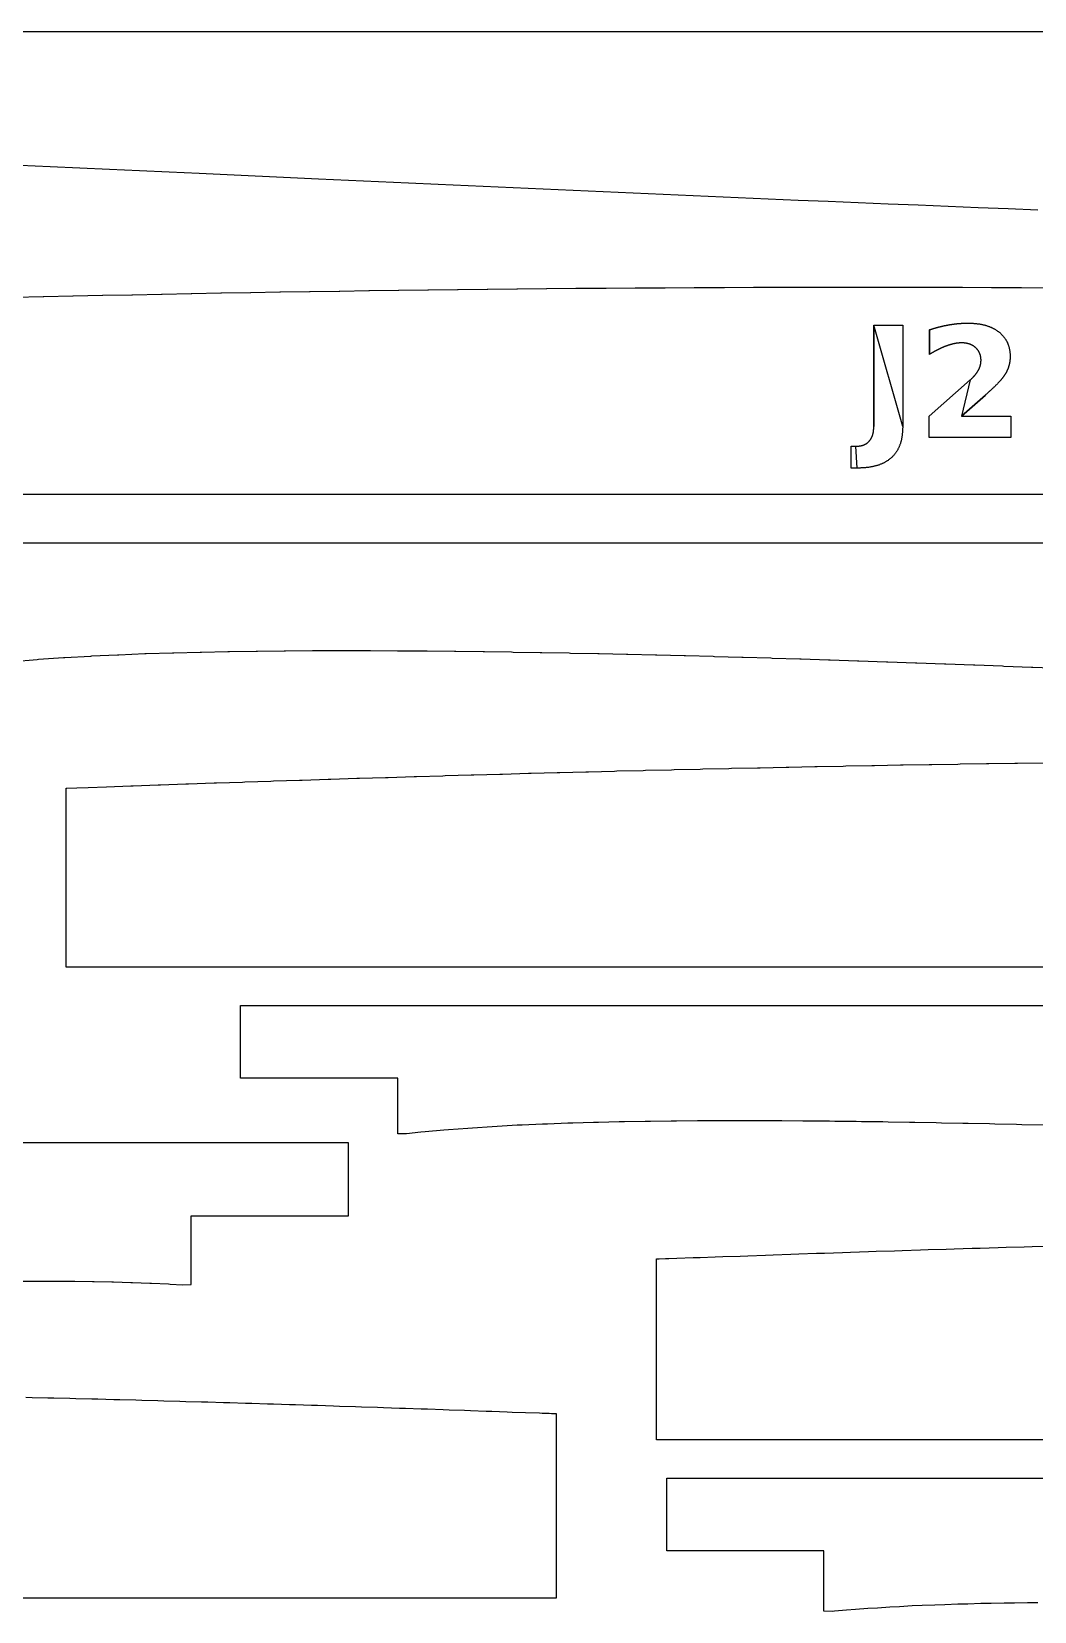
# Model space of a CAD drawing. Extents: x 27 to 271, y 44 to 138.
# Drawn here: x 123.2 to 150.76, y 94.39 to 137.85 of the extents above; entities that cross this region are included whole.
import ezdxf

# ---------------------------------------------------------------- set-up
doc = ezdxf.new("R2010")
doc.units = 0
doc.layers.add('jig_layer', color=7, linetype='CONTINUOUS')
doc.layers.add('jig_number_layer', color=7, linetype='CONTINUOUS')

msp = doc.modelspace()

# ---------------------------------------------------------------- linework, layer by layer
at = {"layer": 'jig_layer', "color": 7}
for points in [[(80.734851, 137.845074), (230.645521, 137.845074)], [(150.862515, 132.936868), (150.03951, 132.968531), (149.219816, 133.000622), (149.216401, 133.000704), (148.393099, 133.03347), (147.569699, 133.066685), (146.746002, 133.100332), (145.922103, 133.134339), (145.098002, 133.168629), (144.2736, 133.203173), (143.448803, 133.238025), (142.623802, 133.273187), (141.798602, 133.308747), (140.973299, 133.344651), (140.147904, 133.380858), (139.3227, 133.417324), (138.497801, 133.453925), (137.673204, 133.490555), (136.848904, 133.527359), (136.024902, 133.564361), (135.2012, 133.60164), (134.377803, 133.639091), (133.5548, 133.676658), (132.732001, 133.714329), (131.087399, 133.7898), (127.802203, 133.940812), (126.981704, 133.978463), (126.161602, 134.016027), (125.341504, 134.053421), (124.521801, 134.090618), (123.7026, 134.127508), (122.883704, 134.164109)], [(143.039061, 130.810451), (143.055063, 130.810553), (143.854057, 130.812528), (143.868055, 130.812554), (143.92906, 130.812754), (144.69206, 130.813883), (144.739061, 130.814055), (145.522055, 130.814619), (145.550052, 130.814659), (146.339055, 130.814563), (146.361068, 130.814659), (147.151053, 130.813812), (147.171063, 130.813855), (147.962053, 130.812161), (147.982062, 130.812254), (148.773055, 130.809997), (148.793065, 130.809949), (149.582053, 130.806957), (149.603051, 130.806949), (150.393053, 130.803252), (150.41405, 130.803252), (151.204058, 130.798849)], [(122.715062, 130.537051), (123.513063, 130.555339), (123.529065, 130.555621)], [(123.529056, 130.555751), (124.327059, 130.573362), (124.343061, 130.573638)], [(124.343061, 130.573751), (125.141061, 130.590854), (125.157063, 130.591136)], [(125.157063, 130.591249), (125.955058, 130.607759), (125.97106, 130.608033)], [(125.971057, 130.608151), (126.769063, 130.62404), (126.785065, 130.62432)], [(126.785062, 130.62445), (127.583063, 130.639859), (127.599065, 130.640133), (128.397059, 130.654921), (128.413061, 130.655203), (129.211062, 130.669343), (129.227064, 130.669611), (130.025058, 130.683045), (130.04106, 130.683318), (130.83906, 130.696047), (130.855062, 130.696329)], [(130.855062, 130.69645), (131.65306, 130.708445), (131.669062, 130.708724), (132.467059, 130.720267), (132.483061, 130.720535), (133.280063, 130.731372), (133.296065, 130.731643), (134.094059, 130.74186), (134.110061, 130.742142), (134.908061, 130.751681), (134.924063, 130.751873), (135.721056, 130.760565), (135.737058, 130.760845), (136.535061, 130.768832), (136.551063, 130.769046), (137.348062, 130.77644), (137.364064, 130.776641), (138.161059, 130.783442), (138.177061, 130.783643), (138.974062, 130.789739), (138.990064, 130.789942), (139.787057, 130.795445), (139.803059, 130.79564), (140.601059, 130.800438), (140.617061, 130.800539), (141.413061, 130.804547), (141.43005, 130.80464), (142.226055, 130.807829), (142.243045, 130.808035), (143.039056, 130.810575)], [(249.199603, 128.501659), (249.444262, 128.533352), (249.684263, 128.529683), (249.684263, 127.112959), (254.004267, 127.112959), (254.004267, 125.112963), (105.470063, 125.112963), (105.470063, 130.014054)], [(126.309095, 120.724359), (125.593187, 120.695056), (125.557195, 120.69421), (124.84759, 120.65916), (124.811993, 120.658032), (124.110857, 120.616858), (124.07587, 120.615447), (123.386255, 120.567661), (123.352015, 120.565686), (122.677674, 120.511163), (122.644501, 120.508905), (121.991467, 120.447062), (121.959717, 120.444522), (121.334781, 120.375061), (121.30486, 120.372155), (121.124895, 120.348843), (120.884899, 120.352455), (120.884899, 121.784242), (116.564881, 121.784242), (116.564881, 123.784241), (263.433094, 123.784241), (263.433094, 118.876145)], [(135.607194, 120.780657), (134.859195, 120.789265), (134.821388, 120.790112), (134.074594, 120.79697), (134.036793, 120.797816), (133.291292, 120.80267), (133.25359, 120.803517), (132.509494, 120.806396), (132.471888, 120.80696), (131.729587, 120.807807), (131.692091, 120.808371), (130.951591, 120.806678), (130.914194, 120.806955), (130.17579, 120.802354), (130.138495, 120.802637), (129.402693, 120.79496), (129.365494, 120.795163), (128.632492, 120.783959), (128.595493, 120.783968), (127.865787, 120.768953), (127.828988, 120.768764), (127.103389, 120.74946), (127.066794, 120.749178), (126.345391, 120.725056), (126.309095, 120.724492)], [(137.971589, 120.742458), (137.220291, 120.755553), (137.182287, 120.756682), (136.431994, 120.768366), (136.394091, 120.769495), (135.645093, 120.779655), (135.607194, 120.780784)], [(138.76169, 120.726758), (138.009593, 120.741152), (137.971589, 120.742563)], [(139.552595, 120.709658), (138.79979, 120.725463), (138.76169, 120.726874)], [(151.484787, 120.321953), (150.724893, 120.352063), (150.686395, 120.353756), (149.926692, 120.383164), (149.888191, 120.384857), (149.128889, 120.413562), (149.090391, 120.415256), (148.331391, 120.443365), (148.292992, 120.445058), (147.534387, 120.472264), (147.495988, 120.473958), (146.737792, 120.500374), (146.699489, 120.502067), (145.941694, 120.527693), (145.903295, 120.529104), (145.145994, 120.553996), (145.107592, 120.555407), (144.350689, 120.579283), (144.312394, 120.580976), (143.555793, 120.603695), (143.51749, 120.605106), (142.76149, 120.626979), (142.723193, 120.62839), (141.967692, 120.64919), (141.929493, 120.650601), (141.174594, 120.6703), (141.136494, 120.671711), (140.382289, 120.689999), (140.344093, 120.69141), (139.590695, 120.708372), (139.552595, 120.709783)], [(130.633608, 117.256074), (131.351604, 117.279075), (131.422611, 117.281333), (132.137607, 117.303798), (132.208611, 117.306056), (132.924609, 117.328013), (132.995605, 117.33027), (133.710609, 117.351606), (133.781605, 117.353864), (134.497606, 117.37472), (134.568607, 117.376978), (135.284605, 117.397326), (135.355609, 117.399584), (136.071607, 117.419537), (136.142611, 117.421513), (136.858609, 117.441071), (136.929608, 117.443046)], [(136.929608, 117.443176), (137.645611, 117.46217), (137.716607, 117.464145), (138.431609, 117.482772), (138.502607, 117.484747), (139.218605, 117.502753), (139.289609, 117.504729), (140.005607, 117.52217), (140.076611, 117.524146), (140.792609, 117.541051), (140.863608, 117.542744)], [(140.863608, 117.542877), (141.579611, 117.559274), (141.649605, 117.560967)], [(141.649605, 117.561077), (142.365609, 117.576966), (142.436607, 117.57866), (143.152608, 117.593956), (143.22261, 117.595649), (143.938605, 117.610438), (144.00961, 117.612131), (144.725607, 117.62644), (144.796612, 117.628133), (145.51161, 117.641849), (145.582606, 117.643543), (146.29861, 117.656666), (146.369608, 117.658077), (147.084607, 117.670777), (147.155611, 117.672188), (147.871606, 117.684267), (147.94261, 117.685678), (148.657606, 117.69708), (148.728611, 117.698491)], [(148.728611, 117.698378), (149.444611, 117.709272), (149.515604, 117.710683)], [(149.515604, 117.710576), (150.230611, 117.720877), (150.301607, 117.722006), (151.016612, 117.731856), (151.08761, 117.732984), (151.803605, 117.742128), (151.87361, 117.743257), (152.589608, 117.751809), (152.66061, 117.752938), (153.375611, 117.760699), (153.446604, 117.761828), (154.161611, 117.768968), (154.232607, 117.770097)], [(124.143606, 117.034078), (124.166607, 117.034643)], [(258.91731, 115.259578), (259.576011, 115.292073), (259.64511, 115.29433), (260.296005, 115.332574), (260.36401, 115.335566), (261.004109, 115.379773), (261.070705, 115.383386), (261.696626, 115.434177), (261.761091, 115.438382), (262.367265, 115.495877), (262.428987, 115.500872), (263.009101, 115.565275), (263.06725, 115.570976), (263.117787, 115.577467), (263.3578, 115.573883), (263.3578, 114.112071), (267.677801, 114.112071), (267.677801, 112.112069), (124.143606, 112.112069), (124.143606, 117.034072)], [(124.16661, 117.034778), (124.43861, 117.043273), (124.752605, 117.053461), (125.255604, 117.070648), (125.921606, 117.094045), (125.989611, 117.096585)], [(125.989611, 117.096477), (126.673607, 117.120579), (126.742611, 117.123119), (127.440608, 117.147701), (127.510611, 117.150241), (128.212607, 117.174709), (128.282607, 117.177249), (128.990609, 117.201408), (129.061605, 117.203948), (129.77561, 117.227824), (129.846606, 117.230364), (130.56261, 117.253732), (130.633608, 117.256272)], [(139.351859, 107.854292), (138.782459, 107.839193), (138.642355, 107.8375), (138.076158, 107.818591), (137.937158, 107.816051), (137.375262, 107.792994), (137.237462, 107.789381), (136.680555, 107.761893), (136.54436, 107.757293), (135.994058, 107.724995), (135.860056, 107.719097), (135.318861, 107.681691), (135.187763, 107.674579), (134.658557, 107.63169), (134.531461, 107.623279), (134.018963, 107.574689), (133.897362, 107.564896), (133.50056, 107.520889), (133.260558, 107.524784), (133.260558, 109.051688), (128.940602, 109.051688), (128.940602, 111.051689), (265.808759, 111.051689), (265.808759, 106.10189)], [(141.502263, 107.88149), (140.924763, 107.875479), (140.782463, 107.876043), (140.207156, 107.867181), (140.065455, 107.866984), (139.492761, 107.855272), (139.351859, 107.854143)], [(142.948959, 107.883897), (142.367855, 107.882486), (142.224562, 107.88418), (141.645061, 107.880511), (141.502263, 107.88164)], [(151.007659, 107.759141), (150.416362, 107.772547), (150.27036, 107.777655), (149.679561, 107.78996), (149.533658, 107.79487), (148.943359, 107.806159), (148.79756, 107.810872), (148.207961, 107.821145), (148.062459, 107.825548), (147.473662, 107.834748), (147.328359, 107.838841), (146.740558, 107.846828), (146.595459, 107.850722), (146.008358, 107.857411), (145.86346, 107.861023), (145.27736, 107.866329), (145.132659, 107.869631), (144.547559, 107.873441), (144.403262, 107.876348), (143.819259, 107.878606), (143.675159, 107.881146), (143.092658, 107.88171), (142.948959, 107.883686)], [(124.385897, 103.466713), (124.871, 103.460702), (124.919599, 103.458726), (125.401197, 103.449695), (125.449401, 103.44772), (125.926799, 103.435697), (125.974698, 103.432705), (126.4465, 103.416703), (126.493801, 103.413712), (126.957898, 103.393702), (127.004397, 103.390711), (127.345598, 103.371717), (127.585597, 103.376713), (127.585597, 105.271719), (131.905598, 105.271719), (131.905598, 107.271718), (28.371602, 107.271718), (28.371602, 102.182718)], [(140.378939, 104.08395), (140.451933, 104.086208), (140.618935, 104.091344), (140.713934, 104.094336), (140.93194, 104.101448), (141.387937, 104.117055), (141.57194, 104.123546), (141.991935, 104.13825), (142.199939, 104.145757), (142.673939, 104.162464), (142.885933, 104.170169), (143.369933, 104.187159), (143.58294, 104.194863), (144.06994, 104.211853), (144.284934, 104.219558), (144.775933, 104.23635), (144.99194, 104.243942), (145.48794, 104.260537), (145.704938, 104.267931), (146.201937, 104.284215), (146.418941, 104.291525), (146.916936, 104.307414), (147.133939, 104.31461), (147.629939, 104.330104), (147.846934, 104.337216), (148.343933, 104.352287), (148.56094, 104.359286), (149.056939, 104.374075), (149.273937, 104.380876), (149.770936, 104.395382), (149.987934, 104.402071), (150.484933, 104.416267), (150.701939, 104.422758), (151.197939, 104.436671)], [(270.580036, 99.106425), (140.378939, 99.106425), (140.378939, 104.084026)], [(122.766898, 103.471714), (123.259799, 103.47369), (123.309199, 103.472561)], [(123.309199, 103.472713), (123.7998, 103.471584)], [(123.7998, 103.471714), (123.849, 103.470585)], [(123.849, 103.470712), (124.336996, 103.467721), (124.385897, 103.466592)], [(137.631291, 99.820729), (137.485289, 99.824737), (137.428286, 99.826713), (137.23629, 99.832752), (137.163288, 99.835744), (136.777293, 99.848754), (136.407294, 99.861765), (136.266293, 99.86676), (135.849292, 99.881746), (135.689289, 99.886741), (135.263289, 99.902743), (135.100291, 99.908755), (134.67229, 99.923741), (134.508285, 99.92978), (134.076293, 99.944766), (133.91029, 99.950777), (133.475293, 99.965763), (133.308293, 99.971775), (132.871286, 99.986761), (132.703293, 99.991756), (132.266289, 100.006742), (132.098285, 100.011766), (131.662291, 100.026752), (131.494287, 100.031775), (131.058293, 100.045773), (130.891291, 100.050769), (130.454287, 100.064767), (130.287293, 100.069762), (129.850289, 100.083761), (129.683293, 100.088756), (129.247293, 100.101766), (129.079289, 100.106762), (128.642293, 100.119772), (128.475291, 100.124767), (128.039286, 100.137778), (127.871293, 100.141785), (127.434289, 100.154796), (127.267293, 100.159791), (126.831293, 100.171786), (126.663289, 100.175793), (126.227292, 100.187788), (126.059291, 100.192783), (125.623286, 100.204777), (125.455293, 100.208785), (125.019288, 100.219792), (124.851293, 100.223799), (124.415293, 100.235794), (124.247286, 100.238785), (123.811292, 100.249792), (123.643291, 100.253799), (123.208285, 100.264806), (123.040292, 100.268814)], [(36.13989, 98.436729), (35.985992, 98.43972), (35.567391, 98.442712), (35.41439, 98.446719), (34.99829, 98.451715), (34.846091, 98.45671), (34.433092, 98.464697), (34.282089, 98.470708), (33.872689, 98.481715), (33.72299, 98.488714), (33.318292, 98.502712), (33.170391, 98.511715), (32.772291, 98.528705), (32.626893, 98.538696), (32.237389, 98.559693), (32.095192, 98.571687), (31.990292, 98.578686), (31.750291, 98.573691), (31.750291, 96.759682), (27.43019, 96.759682), (27.43019, 94.759681), (137.631291, 94.759681), (137.631291, 99.820687)], [(150.858299, 94.623263), (150.577002, 94.622984), (150.213802, 94.615386), (149.934001, 94.613411), (149.572802, 94.6039), (149.294703, 94.600485), (148.935499, 94.588519), (148.6595, 94.583326), (148.303101, 94.568735), (148.029402, 94.561538), (147.676201, 94.544153), (147.405702, 94.53484), (147.056599, 94.514351), (146.790602, 94.502751), (146.447202, 94.479045), (146.186999, 94.464933), (145.851203, 94.437727), (145.599099, 94.42102), (145.2739, 94.390232), (145.219798, 94.385829), (144.979799, 94.390345), (144.979799, 96.053528), (140.659801, 96.053528), (140.659801, 98.05353), (264.193903, 98.05353)]]:
    msp.add_lwpolyline(points, dxfattribs=at)
at = {"layer": 'jig_number_layer', "color": 7}
for points in [[(146.35022, 129.76968), (147.146038, 129.76968), (147.146038, 126.983286), (146.35022, 129.76968), (146.35022, 129.76968), (146.35022, 129.76968), (146.35022, 129.76968)], [(146.35022, 126.983286), (146.35022, 129.76968), (146.35022, 129.76968), (146.35022, 126.983286), (146.35022, 126.983286), (146.35022, 126.983286), (146.35022, 126.983286)], [(147.883973, 128.965593), (147.883973, 129.643589), (147.883973, 128.965593), (147.883973, 128.965593), (147.883973, 128.965593), (147.883973, 128.965593)], [(148.760409, 127.268542), (150.118462, 127.268542), (150.118462, 126.683563), (147.87571, 126.683563), (147.87571, 127.268542), (149.002253, 128.262794), (148.760409, 127.268542), (148.760409, 127.268542), (148.760409, 127.268542), (148.760409, 127.268542)], [(149.419798, 127.847315), (148.760409, 127.268542), (148.760409, 127.268542), (149.419798, 127.847315), (149.419798, 127.847315), (149.419798, 127.847315), (149.419798, 127.847315)], [(145.885131, 125.836067), (145.723904, 125.836067), (145.723904, 126.437584), (145.847923, 126.437584), (145.885131, 125.836067), (145.885131, 125.836067), (145.885131, 125.836067), (145.885131, 125.836067)]]:
    msp.add_lwpolyline(points, close=True, dxfattribs=at)
for points, knots in [([(147.883973, 129.643589), (147.890565, 129.64567), (147.903748, 129.64983), (147.92352, 129.656074), (147.943301, 129.662279), (147.963096, 129.668441), (147.982908, 129.674546), (148.002743, 129.680575), (148.022603, 129.686513), (148.042496, 129.692342), (148.062286, 129.698011), (148.081971, 129.703518), (148.101554, 129.708856), (148.121166, 129.714087), (148.14082, 129.719156), (148.160499, 129.724126), (148.180206, 129.728982), (148.199945, 129.733715), (148.219713, 129.738328), (148.239377, 129.742807), (148.25894, 129.747156), (148.278401, 129.751362), (148.297891, 129.755445), (148.317393, 129.759462), (148.336919, 129.76336), (148.356462, 129.767164), (148.376025, 129.770862), (148.395607, 129.774459), (148.415085, 129.777946), (148.434455, 129.781339), (148.453724, 129.784606), (148.473011, 129.787766), (148.492314, 129.79082), (148.511631, 129.793779), (148.530962, 129.796626), (148.550308, 129.799375), (148.56968, 129.801934), (148.588931, 129.804391), (148.60808, 129.806614), (148.627102, 129.808801), (148.646146, 129.810826), (148.6652, 129.812731), (148.684266, 129.814494), (148.703347, 129.816079), (148.722426, 129.817691), (148.741529, 129.819), (148.760525, 129.820213), (148.779418, 129.821324), (148.798206, 129.822374), (148.817011, 129.823096), (148.835812, 129.823906), (148.854623, 129.82446), (148.87344, 129.824821), (148.892261, 129.825081), (148.911084, 129.825308), (148.936343, 129.825425), (148.968037, 129.825164), (149.006159, 129.824274), (149.04426, 129.822652), (149.082329, 129.820395), (149.120359, 129.817554), (149.15833, 129.813959), (149.196221, 129.809559), (149.234016, 129.804359), (149.270052, 129.79857), (149.304326, 129.792298), (149.33684, 129.785635), (149.369194, 129.778252), (149.401362, 129.770112), (149.433319, 129.761186), (149.465027, 129.751424), (149.496465, 129.740838), (149.527583, 129.729361), (149.557341, 129.717399), (149.585737, 129.70501), (149.612791, 129.6923), (149.63947, 129.67881), (149.665743, 129.664541), (149.691589, 129.649507), (149.716965, 129.633685), (149.741831, 129.617061), (149.766159, 129.599654), (149.789413, 129.581833), (149.811593, 129.563659), (149.83271, 129.54519), (149.853205, 129.526043), (149.873056, 129.506234), (149.892205, 129.485752), (149.910624, 129.464621), (149.928268, 129.442855), (149.945092, 129.420464), (149.961006, 129.397528), (149.975989, 129.374074), (149.990028, 129.350142), (150.003189, 129.325703), (150.015468, 129.300797), (150.026872, 129.275467), (150.037394, 129.249759), (150.047034, 129.223706), (150.05581, 129.197346), (150.063964, 129.169918), (150.071366, 129.141417), (150.077985, 129.111872), (150.083607, 129.082123), (150.088264, 129.052208), (150.091976, 129.022164), (150.094787, 128.99202), (150.096613, 128.961798), (150.097704, 128.931541), (150.097912, 128.90523), (150.097621, 128.882885), (150.097103, 128.864506), (150.096174, 128.846152), (150.094916, 128.827827), (150.093421, 128.809525), (150.091403, 128.791277), (150.089237, 128.77305), (150.086502, 128.754903), (150.083429, 128.736887), (150.080049, 128.719004), (150.076295, 128.701272), (150.072156, 128.683624), (150.067687, 128.666051), (150.062843, 128.648574), (150.057652, 128.631193), (150.052114, 128.613916), (150.046227, 128.596751), (150.039971, 128.579584), (150.033323, 128.562432), (150.026297, 128.545297), (150.018934, 128.528307), (150.011226, 128.511475), (150.003182, 128.494805), (149.994804, 128.478308), (149.986086, 128.461996), (149.977042, 128.445867), (149.967014, 128.428857), (149.955924, 128.411024), (149.943736, 128.392408), (149.931137, 128.374061), (149.918164, 128.355964), (149.904838, 128.338114), (149.891223, 128.320476), (149.877323, 128.303056), (149.863207, 128.285802), (149.847303, 128.26684), (149.829586, 128.246198), (149.809974, 128.223951), (149.790105, 128.201947), (149.76999, 128.180177), (149.749649, 128.158629), (149.729096, 128.137287), (149.708332, 128.116155), (149.687397, 128.095197), (149.664476, 128.072632), (149.639531, 128.048499), (149.612544, 128.022821), (149.585366, 127.997339), (149.558025, 127.97203), (149.530546, 127.946868), (149.50296, 127.921819), (149.475291, 127.896856), (149.447569, 127.871944), (149.429068, 127.855357), (149.419818, 127.847064)], [0, 0, 0, 0, 0.020739, 0.041471, 0.062204, 0.082933, 0.103666, 0.124398, 0.145124, 0.165853, 0.186584, 0.206881, 0.227177, 0.247475, 0.267774, 0.288069, 0.308365, 0.328665, 0.348962, 0.369261, 0.389169, 0.409082, 0.428993, 0.448908, 0.468817, 0.488725, 0.508637, 0.528546, 0.548453, 0.567999, 0.587542, 0.607085, 0.626631, 0.64617, 0.665711, 0.68525, 0.704791, 0.724332, 0.743471, 0.762622, 0.781773, 0.800923, 0.820069, 0.839215, 0.858364, 0.877509, 0.896656, 0.915467, 0.934289, 0.953106, 0.971923, 0.990742, 1.009561, 1.028386, 1.047209, 1.066034, 1.104162, 1.142292, 1.180425, 1.218563, 1.256695, 1.294828, 1.332975, 1.371123, 1.409272, 1.44246, 1.475647, 1.508833, 1.542008, 1.575184, 1.608362, 1.641525, 1.674689, 1.707849, 1.73773, 1.767618, 1.79751, 1.827404, 1.8573, 1.887197, 1.917104, 1.947016, 1.976925, 2.00498, 2.033026, 2.06107, 2.089108, 2.11714, 2.145173, 2.173184, 2.20118, 2.229175, 2.256913, 2.284653, 2.312393, 2.340169, 2.36794, 2.395712, 2.423486, 2.451264, 2.479044, 2.509314, 2.539585, 2.569857, 2.600126, 2.630394, 2.660662, 2.690935, 2.72121, 2.751483, 2.769862, 2.788249, 2.806636, 2.824992, 2.843353, 2.86172, 2.880064, 2.898416, 2.916769, 2.934889, 2.953013, 2.971138, 2.989268, 3.007404, 3.025541, 3.043684, 3.06183, 3.079977, 3.098494, 3.117013, 3.135533, 3.154041, 3.172547, 3.191055, 3.209545, 3.228032, 3.246524, 3.268778, 3.291026, 3.313271, 3.335544, 3.357821, 3.380094, 3.402384, 3.424677, 3.446972, 3.476628, 3.506284, 3.53594, 3.565569, 3.595202, 3.624835, 3.654456, 3.684079, 3.713702, 3.750948, 3.788201, 3.825454, 3.862714, 3.899973, 3.93723, 3.974498, 4.01177, 4.049041, 4.049041, 4.049041, 4.049041]), ([(149.002253, 128.262794), (149.005725, 128.266068), (149.012668, 128.272617), (149.02307, 128.282456), (149.033435, 128.292333), (149.043773, 128.302235), (149.054033, 128.312214), (149.064207, 128.322276), (149.074295, 128.33242), (149.084279, 128.342667), (149.093815, 128.352685), (149.102892, 128.362486), (149.111541, 128.372031), (149.120045, 128.381708), (149.128454, 128.391472), (149.136723, 128.401361), (149.144888, 128.411339), (149.15291, 128.421432), (149.1608, 128.43163), (149.168308, 128.441579), (149.175426, 128.451289), (149.182179, 128.460734), (149.188796, 128.470274), (149.19529, 128.479899), (149.201643, 128.489614), (149.207854, 128.499421), (149.213903, 128.509328), (149.219791, 128.519333), (149.225385, 128.52918), (149.230659, 128.538877), (149.235633, 128.548414), (149.240449, 128.558033), (149.24511, 128.567731), (149.249588, 128.577511), (149.253889, 128.587373), (149.258005, 128.597314), (149.261948, 128.607325), (149.265675, 128.617285), (149.269155, 128.627207), (149.272421, 128.63708), (149.275511, 128.647011), (149.278382, 128.657008), (149.281073, 128.667049), (149.283603, 128.677125), (149.285787, 128.687281), (149.287936, 128.697445), (149.289862, 128.707639), (149.291465, 128.717866), (149.292976, 128.728084), (149.294295, 128.738332), (149.295304, 128.748615), (149.296157, 128.758911), (149.296815, 128.769225), (149.297284, 128.779551), (149.297569, 128.789889), (149.297666, 128.801845), (149.29755, 128.815417), (149.296951, 128.830589), (149.296001, 128.845741), (149.294667, 128.860865), (149.292879, 128.875942), (149.290697, 128.890974), (149.287946, 128.905908), (149.284866, 128.920775), (149.281373, 128.935173), (149.27751, 128.949099), (149.273332, 128.962555), (149.268747, 128.975877), (149.263731, 128.989044), (149.258289, 129.002041), (149.252437, 129.014856), (149.246156, 129.027459), (149.239465, 129.039841), (149.232353, 129.052023), (149.224787, 129.063964), (149.216793, 129.075655), (149.208425, 129.087088), (149.199657, 129.098227), (149.190539, 129.109088), (149.181096, 129.119674), (149.171315, 129.129952), (149.161219, 129.139931), (149.150758, 129.149679), (149.139941, 129.159188), (149.128765, 129.168436), (149.11731, 129.177326), (149.105605, 129.185882), (149.093654, 129.19408), (149.081467, 129.201917), (149.069048, 129.209371), (149.056406, 129.216432), (149.04336, 129.223227), (149.029885, 129.229676), (149.016015, 129.235809), (149.001964, 129.241524), (148.987741, 129.24681), (148.973365, 129.251676), (148.958857, 129.256135), (148.944234, 129.260206), (148.929509, 129.263903), (148.914155, 129.267344), (148.898178, 129.27048), (148.881585, 129.273297), (148.864929, 129.275687), (148.848226, 129.277722), (148.831471, 129.279276), (148.814688, 129.280439), (148.797888, 129.281353), (148.781067, 129.281739), (148.765099, 129.281847), (148.749984, 129.28173), (148.735721, 129.281419), (148.721475, 129.280662), (148.707227, 129.280013), (148.693008, 129.278931), (148.678802, 129.277703), (148.664623, 129.276214), (148.650453, 129.274645), (148.635945, 129.272779), (148.621079, 129.270726), (148.605889, 129.268288), (148.590719, 129.265685), (148.575605, 129.262793), (148.560506, 129.259847), (148.54546, 129.256671), (148.53046, 129.253273), (148.515494, 129.249714), (148.500145, 129.245862), (148.484418, 129.241696), (148.46831, 129.23724), (148.452255, 129.232592), (148.436254, 129.227757), (148.420308, 129.222745), (148.404414, 129.217572), (148.388571, 129.212246), (148.372775, 129.206779), (148.356596, 129.201015), (148.340029, 129.194969), (148.323092, 129.188603), (148.306209, 129.182096), (148.289383, 129.175445), (148.272616, 129.16865), (148.255904, 129.161718), (148.239252, 129.154645), (148.22266, 129.147426), (148.205672, 129.139869), (148.188298, 129.131955), (148.170539, 129.123685), (148.152851, 129.115269), (148.135242, 129.106688), (148.11771, 129.097953), (148.100248, 129.089077), (148.082866, 129.080046), (148.065566, 129.07086), (148.047876, 129.061278), (148.029807, 129.051287), (148.011355, 129.040894), (147.992977, 129.030364), (147.974663, 129.019724), (147.956403, 129.008992), (147.938183, 128.998187), (147.919998, 128.987322), (147.901833, 128.976421), (147.889729, 128.969144), (147.883677, 128.965505)], [0, 0, 0, 0, 0.014315, 0.028633, 0.042955, 0.057267, 0.071579, 0.085891, 0.100195, 0.114497, 0.128809, 0.141689, 0.15457, 0.167449, 0.180336, 0.193228, 0.206118, 0.219015, 0.231904, 0.244799, 0.256406, 0.268021, 0.279632, 0.291236, 0.30285, 0.314455, 0.32606, 0.337672, 0.349281, 0.360032, 0.370787, 0.381547, 0.392304, 0.403063, 0.413817, 0.424579, 0.435339, 0.446093, 0.456482, 0.466881, 0.477288, 0.487683, 0.49808, 0.508473, 0.518846, 0.529243, 0.539637, 0.549966, 0.560295, 0.570625, 0.580958, 0.59129, 0.601619, 0.611959, 0.622299, 0.632644, 0.647827, 0.66301, 0.678192, 0.693367, 0.708552, 0.723735, 0.738925, 0.754102, 0.769278, 0.783363, 0.797449, 0.811541, 0.825623, 0.839711, 0.853807, 0.867878, 0.881948, 0.896022, 0.910187, 0.924345, 0.938505, 0.952684, 0.966864, 0.981041, 0.995234, 1.009423, 1.023621, 1.038124, 1.052625, 1.067129, 1.08162, 1.096113, 1.110601, 1.125082, 1.139557, 1.154036, 1.169203, 1.184366, 1.199527, 1.214702, 1.229879, 1.245052, 1.26023, 1.275412, 1.290593, 1.307428, 1.324252, 1.341078, 1.357904, 1.374727, 1.39155, 1.408374, 1.425196, 1.44202, 1.456277, 1.470543, 1.484813, 1.499073, 1.513329, 1.527588, 1.541848, 1.556101, 1.570355, 1.585731, 1.601119, 1.616507, 1.631905, 1.647281, 1.662658, 1.678036, 1.69342, 1.708805, 1.725512, 1.742227, 1.758941, 1.775657, 1.792371, 1.809086, 1.825797, 1.842515, 1.859232, 1.877323, 1.895419, 1.913513, 1.931603, 1.949697, 1.967788, 1.985879, 2.003973, 2.022068, 2.041659, 2.061249, 2.080837, 2.100421, 2.120012, 2.139601, 2.159184, 2.178775, 2.198365, 2.219538, 2.240717, 2.261899, 2.283078, 2.304259, 2.325439, 2.346625, 2.367811, 2.388995, 2.388995, 2.388995, 2.388995]), ([(145.847923, 126.437584), (145.853587, 126.437866), (145.864916, 126.438431), (145.881906, 126.43934), (145.898874, 126.440373), (145.915814, 126.441598), (145.932718, 126.443073), (145.949584, 126.444852), (145.966393, 126.447041), (145.983123, 126.449716), (145.999063, 126.452794), (146.014204, 126.456218), (146.02854, 126.459952), (146.042754, 126.464155), (146.056837, 126.468806), (146.070769, 126.473923), (146.084526, 126.4795), (146.098081, 126.485555), (146.11141, 126.492097), (146.124209, 126.498961), (146.136477, 126.506109), (146.148208, 126.513517), (146.15969, 126.521304), (146.170869, 126.529519), (146.181773, 126.538097), (146.192368, 126.547047), (146.202622, 126.556378), (146.212544, 126.566053), (146.222227, 126.576174), (146.231609, 126.586775), (146.240702, 126.597818), (146.249423, 126.609167), (146.25772, 126.620837), (146.265637, 126.63277), (146.273152, 126.644962), (146.280271, 126.657391), (146.287004, 126.670037), (146.293553, 126.683358), (146.29991, 126.697338), (146.306005, 126.711993), (146.311629, 126.726834), (146.31679, 126.741837), (146.321512, 126.756982), (146.325791, 126.772251), (146.329633, 126.787627), (146.333039, 126.803097), (146.336189, 126.819473), (146.339027, 126.836758), (146.341513, 126.854946), (146.34351, 126.873203), (146.345285, 126.891488), (146.346598, 126.909819), (146.347693, 126.928171), (146.348695, 126.946541), (146.349421, 126.964938), (146.349952, 126.977202), (146.350217, 126.983334)], [0, 0, 0, 0, 0.017013, 0.034028, 0.051042, 0.068012, 0.084979, 0.101946, 0.118885, 0.135826, 0.152765, 0.167581, 0.182388, 0.197199, 0.21204, 0.226876, 0.241717, 0.256562, 0.271407, 0.28625, 0.300122, 0.313994, 0.327865, 0.341734, 0.355604, 0.369477, 0.383333, 0.397188, 0.411044, 0.425343, 0.439645, 0.453954, 0.46827, 0.482593, 0.496909, 0.511228, 0.525556, 0.539883, 0.555751, 0.571621, 0.587489, 0.603355, 0.619214, 0.635074, 0.650919, 0.666754, 0.68259, 0.700942, 0.719298, 0.737653, 0.756036, 0.774409, 0.792782, 0.81119, 0.829601, 0.848015, 0.848015, 0.848015, 0.848015]), ([(147.146038, 126.983286), (147.145456, 126.970151), (147.144292, 126.943879), (147.142244, 126.904484), (147.139935, 126.865139), (147.137178, 126.825857), (147.133844, 126.786654), (147.129743, 126.747543), (147.124711, 126.708562), (147.118635, 126.669752), (147.111678, 126.632859), (147.103879, 126.597919), (147.095452, 126.564917), (147.085982, 126.532175), (147.075447, 126.499738), (147.063856, 126.467639), (147.051187, 126.435942), (147.037411, 126.404703), (147.022553, 126.373958), (147.006988, 126.34452), (146.990794, 126.316399), (146.974082, 126.289578), (146.956446, 126.263365), (146.937894, 126.237801), (146.918446, 126.212919), (146.89812, 126.188772), (146.876924, 126.165404), (146.854878, 126.142859), (146.831779, 126.120967), (146.807605, 126.099821), (146.782419, 126.079427), (146.756471, 126.059978), (146.72982, 126.041475), (146.702531, 126.023898), (146.674658, 126.007244), (146.646245, 125.991509), (146.617346, 125.97666), (146.586721, 125.962092), (146.554347, 125.947924), (146.520209, 125.934281), (146.48567, 125.921717), (146.450773, 125.910219), (146.415564, 125.899748), (146.38009, 125.890271), (146.344383, 125.881783), (146.30848, 125.874245), (146.270278, 125.867229), (146.229767, 125.860925), (146.186973, 125.855379), (146.144049, 125.850806), (146.101031, 125.847077), (146.057945, 125.844037), (146.014799, 125.841564), (145.971606, 125.839511), (145.928377, 125.837718), (145.899554, 125.836623), (145.885143, 125.836076)], [0, 0, 0, 0, 0.039445, 0.078893, 0.118341, 0.157684, 0.197026, 0.236369, 0.275649, 0.314927, 0.354201, 0.388256, 0.422312, 0.456368, 0.490489, 0.524609, 0.558731, 0.592874, 0.627014, 0.661151, 0.69275, 0.724344, 0.755937, 0.787511, 0.819084, 0.850658, 0.882181, 0.913708, 0.945233, 0.977633, 1.010033, 1.042435, 1.074893, 1.107345, 1.139796, 1.172283, 1.204767, 1.237251, 1.274007, 1.310765, 1.347522, 1.384248, 1.420976, 1.457706, 1.494387, 1.531069, 1.567752, 1.610898, 1.654047, 1.697196, 1.740389, 1.78358, 1.82677, 1.870036, 1.913302, 1.956568, 1.956568, 1.956568, 1.956568])]:
    msp.add_open_spline(points, degree=3, knots=knots, dxfattribs=at)

doc.saveas('drawing.dxf')
